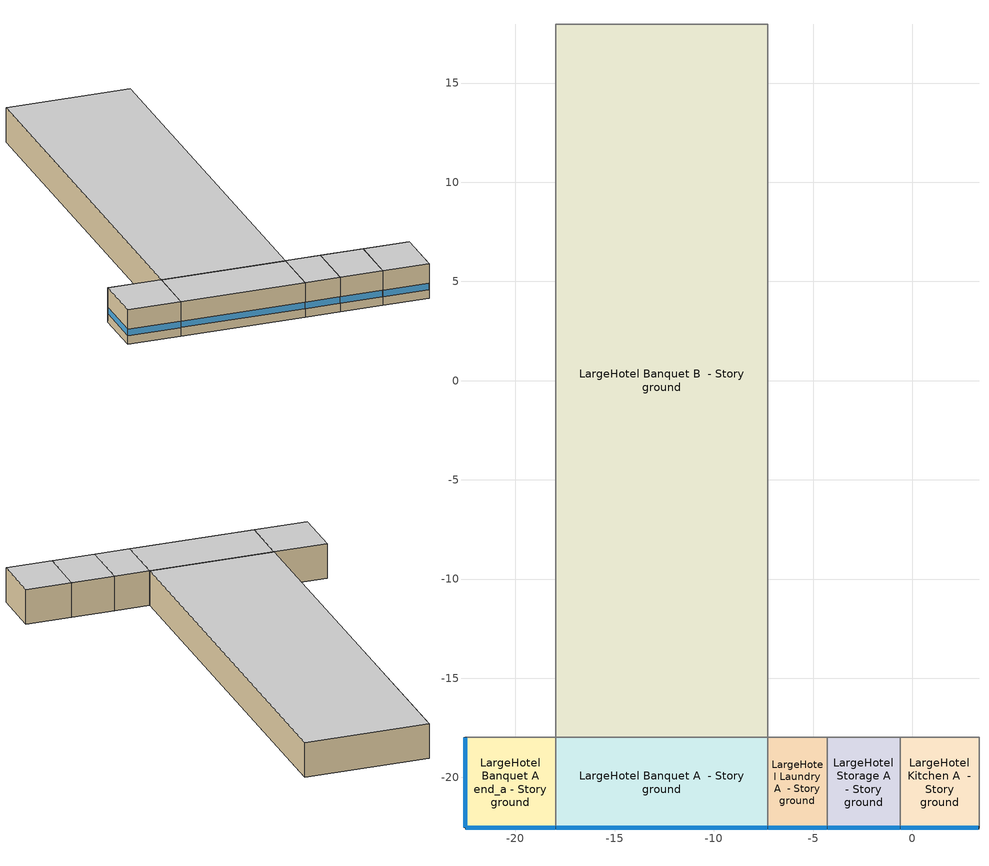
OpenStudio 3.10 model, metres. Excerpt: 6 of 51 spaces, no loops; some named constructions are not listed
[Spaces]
LargeHotel Banquet A end_a - Story ground
 floor ground (Foundation F 1.26W/m*K Perim 9.14m Area 20.9m2): -22.54,-22.54 -22.54,-17.97 -17.97,-17.97 -17.97,-22.54 z0
 wall outside (LargeHotel Banquet A end_a - Story ground Wall 1 c tbd): -22.54,-17.97 -22.54,-22.54 z0:3.05
 wall outside (LargeHotel Banquet A end_a - Story ground Wall 4 c tbd): -22.54,-22.54 -17.97,-22.54 z0:3.05
 wall to LargeHotel Banquet B end_a - Story ground: -17.97,-17.97 -22.54,-17.97 z0:3.05
 wall to LargeHotel Banquet A  - Story ground: -17.97,-22.54 -17.97,-17.97 z0:3.05
 window (Window U-0.5 SHGC 0.38): -22.54,-17.99 -22.54,-22.51 / -22.51,-22.54 -17.99,-22.54 z0.76:1.32
 ceiling adiabatic (LargeHotel Interior Ceiling): -17.97,-22.54 -17.97,-17.97 -22.54,-17.97 -22.54,-22.54 z3.05
LargeHotel Banquet A  - Story ground
 floor ground (Foundation F 1.26W/m*K Perim 10.67m Area 48.8m2): -17.97,-22.54 -17.97,-17.97 -7.3,-17.97 -7.3,-22.54 z0
 wall outside (LargeHotel Banquet A  - Story ground Wall 3 c tbd): -17.97,-22.54 -7.3,-22.54 z0:3.05
 wall to LargeHotel Banquet B  - Story ground: -7.3,-17.97 -17.97,-17.97 z0:3.05
 wall to LargeHotel Laundry A  - Story ground: -7.3,-22.54 -7.3,-17.97 z0:3.05
 window (Window U-0.5 SHGC 0.38): -17.94,-22.54 -7.32,-22.54 z0.76:1.31
 ceiling adiabatic (LargeHotel Interior Ceiling): -7.3,-22.54 -7.3,-17.97 -17.97,-17.97 -17.97,-22.54 z3.05
LargeHotel Banquet B  - Story ground
 floor ground (Foundation F 1.26W/m*K Perim 0.0m Area 383.56m2): -17.97,-17.97 -17.97,17.97 -7.3,17.97 -7.3,-17.97 z0
 wall to LargeHotel Banquet B end_a - Story ground: -17.97,17.97 -17.97,-17.97 z0:3.05
 wall to LargeHotel Banquet C  - Story ground: -7.3,17.97 -17.97,17.97 z0:3.05
 wall to LargeHotel Laundry B  - Story ground: -7.3,-17.97 -7.3,17.97 z0:3.05
 ceiling adiabatic (LargeHotel Interior Ceiling): -7.3,-17.97 -7.3,17.97 -17.97,17.97 -17.97,-17.97 z3.05
LargeHotel Laundry A  - Story ground
 floor ground (Foundation F 1.26W/m*K Perim 3.01m Area 13.78m2): -7.3,-22.54 -7.3,-17.97 -4.28,-17.97 -4.28,-22.54 z0
 wall outside (LargeHotel Laundry A  - Story ground Wall 2 c tbd): -7.3,-22.54 -4.28,-22.54 z0:3.05
 wall to LargeHotel Laundry B  - Story ground: -4.28,-17.97 -7.3,-17.97 z0:3.05
 wall to LargeHotel Storage A  - Story ground: -4.28,-22.54 -4.28,-17.97 z0:3.05
 window (Window U-0.5 SHGC 0.38): -7.27,-22.54 -4.31,-22.54 z0.76:1.32
 ceiling adiabatic (LargeHotel Interior Ceiling): -4.28,-22.54 -4.28,-17.97 -7.3,-17.97 -7.3,-22.54 z3.05
LargeHotel Storage A  - Story ground
 floor ground (Foundation F 1.26W/m*K Perim 3.67m Area 16.78m2): -4.28,-22.54 -4.28,-17.97 -0.61,-17.97 -0.61,-22.54 z0
 wall outside (LargeHotel Storage A  - Story ground Wall 3 c tbd): -4.28,-22.54 -0.61,-22.54 z0:3.05
 wall to LargeHotel Storage B  - Story ground: -0.61,-17.97 -4.28,-17.97 z0:3.05
 wall to LargeHotel Kitchen A  - Story ground: -0.61,-22.54 -0.61,-17.97 z0:3.05
 window (Window U-0.5 SHGC 0.38): -4.26,-22.54 -0.64,-22.54 z0.76:1.32
 ceiling adiabatic (LargeHotel Interior Ceiling): -0.61,-22.54 -0.61,-17.97 -4.28,-17.97 -4.28,-22.54 z3.05
LargeHotel Kitchen A  - Story ground
 floor ground (Foundation F 1.26W/m*K Perim 3.98m Area 18.17m2): -0.61,-22.54 -0.61,-17.97 3.36,-17.97 3.36,-22.54 z0
 wall outside (LargeHotel Kitchen A  - Story ground Wall 3 c tbd): -0.61,-22.54 3.36,-22.54 z0:3.05
 wall to LargeHotel Kitchen B  - Story ground: 3.36,-17.97 -0.61,-17.97 z0:3.05
 wall to LargeHotel Retail A  - Story ground: 3.36,-22.54 3.36,-17.97 z0:3.05
 window (Window U-0.5 SHGC 0.38): -0.59,-22.54 3.34,-22.54 z0.76:1.32
 ceiling adiabatic (LargeHotel Interior Ceiling): 3.36,-22.54 3.36,-17.97 -0.61,-17.97 -0.61,-22.54 z3.05
[Schedule:Ruleset]
HotelLarge BLDG_LIGHT_STORAGE_SCH_2010: Default Day Schedule=HotelLarge BLDG_LIGHT_STORAGE_SCH_2010 Default; Summer Design Day Schedule=HotelLarge BLDG_LIGHT_STORAGE_SCH_2010 Summer Design Day; Winter Design Day Schedule=HotelLarge BLDG_LIGHT_STORAGE_SCH_2010 Winter Design Day
[Schedule:Day]
HotelLarge BLDG_LIGHT_STORAGE_SCH_2010 Default: No, 6, 45, 0.146375, 7, 0, 0.197606, 7, 15, 0.248837, 7, 30, 0.300069, 7, 45, 0.3513, 8, 0, 0.390333, 8, 15, 0.429367, 8, 30, 0.4684, 8, 45, 0.429367, 9, 0, 0.390333, 9, 15, 0.3513, 9, 30, 0.307387, 9, 45, 0.263475, 10, 0, 0.219562, 10, 15, 0.17565, 10, 30, 0.161013, 10, 45, 0.146375, 11, 0, 0.131738, 11, 15, 0.1171, 11, 30, 0.109781, 11, 45, 0.102462, 12, 0, 0.0951437, 12, 15, 0.087825, 12, 30, 0.0805063, 12, 45, 0.0731875, 13, 0, 0.0658688, 13, 15, 0.05855, 15, 0, 0.05855, 15, 15, 0.248837, 15, 30, 0.263475, 15, 45, 0.278112, 16, 0, 0.29275, 16, 15, 0.278112, 16, 30, 0.263475, 16, 45, 0.248837, 17, 0, 0.2342, 17, 30, 0.2342, 17, 45, 0.223222, 18, 0, 0.212244, 18, 15, 0.201266, 18, 30, 0.190287, 18, 45, 0.179309, 19, 0, 0.168331, 19, 15, 0.157353, 19, 30, 0.146375, 24, 0, 0.146375
HotelLarge BLDG_LIGHT_STORAGE_SCH_2010 Sat Day: No, 0, 15, 0.146375, 9, 0, 0.146375, 9, 15, 0.197606, 9, 30, 0.248837, 9, 45, 0.300069, 10, 0, 0.3513, 10, 15, 0.365938, 10, 30, 0.380575, 10, 45, 0.395213, 11, 0, 0.40985, 11, 30, 0.40985, 11, 45, 0.395213, 12, 0, 0.380575, 12, 15, 0.365938, 12, 30, 0.3513, 12, 45, 0.307387, 13, 0, 0.263475, 13, 15, 0.219562, 13, 30, 0.17565, 13, 45, 0.161013, 14, 0, 0.146375, 14, 15, 0.131738, 14, 30, 0.1171, 15, 0, 0.1171, 15, 15, 0.109781, 15, 30, 0.102462, 15, 45, 0.0951437, 16, 0, 0.087825, 16, 15, 0.0805063, 16, 30, 0.0731875, 16, 45, 0.0658688, 17, 0, 0.05855, 19, 0, 0.05855, 19, 15, 0.0975833, 19, 30, 0.136617, 19, 45, 0.17565, 20, 0, 0.182969, 20, 15, 0.190287, 20, 30, 0.197606, 20, 45, 0.204925, 21, 0, 0.212244, 21, 15, 0.219562, 21, 30, 0.226881, 21, 45, 0.2342, 22, 15, 0.2342, 22, 30, 0.219562, 22, 45, 0.204925, 23, 0, 0.190287, 23, 15, 0.17565, 23, 30, 0.168331, 23, 45, 0.161013, 24, 0, 0.153694
HotelLarge BLDG_LIGHT_STORAGE_SCH_2010 Summer Design Day: No, 24, 0, 1
HotelLarge BLDG_LIGHT_STORAGE_SCH_2010 Winter Design Day: No, 24, 0, 0
Schedule Day 29: 0, 15, 0, 6, 0, 0, 6, 15, 0.00430828, 6, 30, 0.00861656, 6, 45, 0.0129248, 7, 0, 0.0172331, 7, 15, 0.0177988, 7, 30, 0.0183646, 7, 45, 0.0189303, 8, 0, 0.019496, 8, 15, 0.0146624, 8, 30, 0.00982881, 8, 45, 0.00499522, 9, 0, 0.000161634, 9, 15, 0.00995004, 9, 30, 0.0197384, 9, 45, 0.0295268, 10, 0, 0.0393153, 10, 15, 0.0294864, 10, 30, 0.0196576, 10, 45, 0.00982881, 11, 0, 0, 11, 15, 0.00801043, 11, 30, 0.0160209, 11, 45, 0.0240313, 12, 0, 0.0320417, 12, 15, 0.0240313, 12, 30, 0.0160209, 12, 45, 0.00801043, 13, 0, 0, 17, 30, 0, 17, 45, 0.000606126, 18, 0, 0.00121225, 18, 15, 0.00181838, 18, 30, 0.00242451, 18, 45, 0.00247838, 19, 0, 0.00253226, 19, 15, 0.00258614, 19, 30, 0.00169715, 19, 45, 0.00113144, 20, 0, 0.000565718, 20, 15, 0, 20, 30, 0.00861656, 20, 45, 0.0172331, 21, 0, 0.0258497, 21, 15, 0.0344662, 21, 30, 0.0258497, 21, 45, 0.0172331, 22, 0, 0.00861656, 22, 15, 0, 22, 30, 0.00430828, 22, 45, 0.00861656, 23, 0, 0.0129248, 23, 15, 0.0172331, 23, 30, 0.0129248, 23, 45, 0.00861656, 24, 0, 0.00430828
Schedule Day 30: 7, 0, 0, 7, 15, 0.00918228, 7, 30, 0.0183646, 7, 45, 0.0275468, 8, 0, 0.0367291, 8, 15, 0.0318955, 8, 30, 0.0270619, 8, 45, 0.0222283, 9, 0, 0.0173948, 9, 15, 0.0142583, 9, 30, 0.0111219, 9, 45, 0.00798545, 10, 0, 0.00484901, 10, 15, 0.00363676, 10, 30, 0.00242451, 10, 45, 0.00121225, 11, 0, 0, 11, 15, 0.00493621, 11, 30, 0.00987241, 11, 45, 0.0148086, 18, 15, 0, 18, 30, 0.0369312, 18, 45, 0.0369716, 19, 0, 0.037012, 19, 15, 0.0370524, 19, 30, 0.0277893, 19, 45, 0.0185262, 20, 0, 0.00926309, 20, 15, 0, 20, 30, 0.00918228, 20, 45, 0.0183646, 21, 0, 0.0275468, 21, 15, 0.0367291, 21, 30, 0.0275468, 21, 45, 0.0183646, 22, 0, 0.00918228, 22, 15, 0, 24, 0, 0
Schedule Day 31; Schedule Day 33: 6, 30, 0, 7, 30, 1, 8, 30, 1, 9, 30, 1, 10, 30, 1, 11, 30, 0, 12, 30, 1, 18, 0, 0, 19, 0, 1, 19, 45, 1, 20, 45, 0, 21, 45, 1, 22, 45, 0, 23, 45, 1, 24, 0, 0
Schedule Day 32; Schedule Day 34: 7, 30, 0, 8, 30, 1, 9, 30, 1, 10, 30, 1, 11, 30, 0, 12, 30, 1, 19, 0, 0, 19, 45, 1, 20, 45, 0, 21, 45, 1, 24, 0, 0
HotelLarge Kitchen_Gas_Equip_SCH Default 1: No, 0, 15, 0.2, 0, 30, 0.197826, 0, 45, 0.195652, 1, 0, 0.193478, 1, 15, 0.191304, 1, 30, 0.18913, 1, 45, 0.186957, 2, 0, 0.184783, 2, 15, 0.182609, 2, 30, 0.180435, 2, 45, 0.178261, 3, 0, 0.176087, 3, 15, 0.173913, 3, 30, 0.171739, 3, 45, 0.169565, 4, 0, 0.167391, 4, 15, 0.165217, 4, 30, 0.163043, 4, 45, 0.16087, 5, 0, 0.158696, 5, 15, 0.156522, 5, 30, 0.154348, 5, 45, 0.152174, 6, 0, 0.15, 6, 15, 0.1625, 6, 30, 0.175, 6, 45, 0.1875, 7, 0, 0.2, 7, 15, 0.225, 7, 30, 0.25, 7, 45, 0.275, 8, 0, 0.3, 9, 30, 0.3, 9, 45, 0.275, 10, 0, 0.25, 10, 15, 0.225, 10, 30, 0.2, 10, 45, 0.175, 11, 0, 0.15, 11, 15, 0.125, 11, 30, 0.1, 11, 45, 0.15, 12, 0, 0.2, 12, 15, 0.183333, 12, 30, 0.166667, 12, 45, 0.15, 13, 0, 0.04, 13, 15, 0.03, 13, 30, 0.02, 17, 30, 0.02, 17, 45, 0.0275, 18, 0, 0.035, 18, 15, 0.0425, 18, 30, 0.05, 18, 45, 0.0666667, 19, 0, 0.0833333, 19, 15, 0.1, 19, 30, 0.1875, 19, 45, 0.175, 20, 0, 0.1625, 20, 15, 0.15, 20, 30, 0.175, 20, 45, 0.2, 21, 0, 0.225, 21, 15, 0.25, 23, 15, 0.25, 23, 30, 0.2375, 23, 45, 0.225, 24, 0, 0.2125
HotelLarge Kitchen_Gas_Equip_SCH Default 2: No, 1, 15, 0.25, 1, 30, 0.246667, 1, 45, 0.243333, 2, 0, 0.24, 2, 15, 0.236667, 2, 30, 0.233333, 2, 45, 0.23, 3, 0, 0.226667, 3, 15, 0.223333, 3, 30, 0.22, 3, 45, 0.216667, 4, 0, 0.213333, 4, 15, 0.21, 4, 30, 0.206667, 4, 45, 0.203333, 5, 0, 0.2, 5, 15, 0.1875, 5, 30, 0.175, 5, 45, 0.1625, 6, 0, 0.15, 6, 15, 0.1625, 6, 30, 0.175, 6, 45, 0.1875, 7, 0, 0.2, 7, 15, 0.225, 7, 30, 0.25, 7, 45, 0.275, 8, 0, 0.3, 9, 30, 0.3, 9, 45, 0.28125, 10, 0, 0.2625, 10, 15, 0.24375, 10, 30, 0.225, 10, 45, 0.20625, 11, 0, 0.1875, 11, 15, 0.16875, 11, 30, 0.15, 11, 45, 0.175, 12, 0, 0.2, 12, 15, 0.15, 12, 30, 0.1, 12, 45, 0.0875, 13, 0, 0.075, 13, 15, 0.0625, 13, 30, 0.05, 13, 45, 0.0425, 14, 0, 0.035, 14, 15, 0.0275, 14, 30, 0.02, 18, 15, 0.02, 18, 30, 0.0625, 18, 45, 0.075, 19, 0, 0.0875, 19, 15, 0.1, 19, 30, 0.1125, 19, 45, 0.125, 20, 0, 0.1375, 20, 15, 0.15, 20, 30, 0.1625, 20, 45, 0.175, 21, 0, 0.1875, 21, 15, 0.2, 21, 30, 0.1875, 21, 45, 0.175, 22, 0, 0.1625, 22, 15, 0.15, 22, 30, 0.175, 22, 45, 0.2, 23, 0, 0.225, 23, 15, 0.25, 24, 0, 0.25
HotelLarge BLDG_LIGHT_STORAGE_SCH_2010 Default 1: No, 0, 15, 0.158921, 0, 30, 0.157249, 0, 45, 0.155576, 1, 0, 0.153903, 1, 15, 0.15223, 1, 30, 0.150557, 1, 45, 0.148884, 2, 0, 0.147211, 2, 15, 0.145539, 2, 30, 0.143866, 2, 45, 0.142193, 3, 0, 0.14052, 3, 15, 0.138847, 3, 30, 0.137174, 3, 45, 0.135501, 4, 0, 0.133829, 4, 15, 0.132156, 4, 30, 0.130483, 4, 45, 0.12881, 5, 0, 0.127137, 5, 15, 0.125464, 5, 30, 0.123791, 5, 45, 0.122119, 6, 0, 0.120446, 6, 15, 0.118773, 6, 30, 0.1171, 9, 0, 0.1171, 9, 15, 0.161013, 9, 30, 0.204925, 9, 45, 0.248837, 10, 0, 0.29275, 10, 15, 0.322025, 10, 30, 0.3513, 10, 45, 0.380575, 11, 0, 0.40985, 11, 15, 0.424488, 11, 30, 0.439125, 11, 45, 0.453763, 12, 0, 0.4684, 12, 15, 0.429367, 12, 30, 0.390333, 12, 45, 0.3513, 14, 0, 0.17565, 14, 15, 0.168331, 14, 30, 0.161013, 14, 45, 0.153694, 15, 0, 0.146375, 15, 15, 0.139056, 15, 30, 0.131738, 15, 45, 0.124419, 16, 0, 0.1171, 18, 30, 0.1171, 18, 45, 0.136617, 19, 0, 0.156133, 19, 15, 0.17565, 19, 30, 0.224442, 19, 45, 0.214683, 20, 0, 0.204925, 20, 15, 0.195167, 20, 30, 0.185408, 20, 45, 0.17565, 21, 45, 0.17565, 22, 0, 0.173977, 22, 15, 0.172304, 22, 30, 0.170631, 22, 45, 0.168959, 23, 0, 0.167286, 23, 15, 0.165613, 23, 30, 0.16394, 23, 45, 0.162267, 24, 0, 0.160594
[Schedule:Rule] Schedule Ruleset=HotelLarge BLDG_LIGHT_STORAGE_SCH_2010
Name | Rule Order | Day Schedule | Apply Saturday | Date Specification Type | Start Month | Start Day | End Month | End Day | Apply Sunday
Schedule Rule 19 | 1 | HotelLarge BLDG_LIGHT_STORAGE_SCH_2010 Sat Day | Yes | DateRange | 1 | 1 | 12 | 31
Schedule Rule 18 | 0 | HotelLarge BLDG_LIGHT_STORAGE_SCH_2010 Default 1 |  |  |  |  |  |  | Yes
[Table:Lookup]
4 Zone DOAS ERV_SensHeatEff 1; 4 Zone DOAS ERV_LatHeatEff 1; 4 Zone DOAS ERV_SensCoolEff 1; 4 Zone DOAS ERV_LatCoolEff 1; 27 Zone DOAS ERV_LatHeatEff 1; 27 Zone DOAS ERV_SensCoolEff 1; 27 Zone DOAS ERV_LatCoolEff 1: DivisorOnly, 0.5, 0, 10, Dimensionless, 0.5, 0.5
